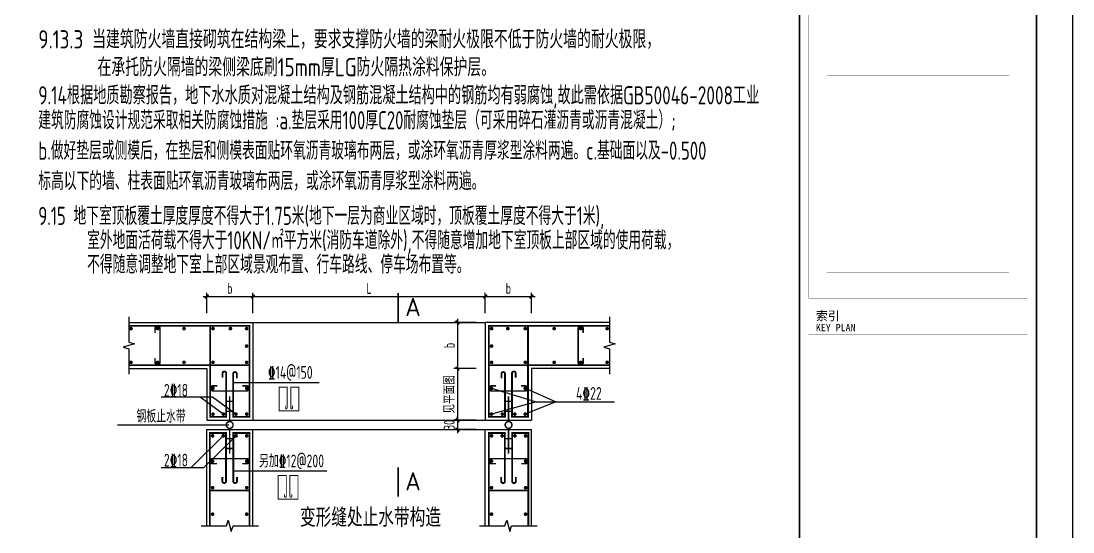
# Model space of a CAD drawing. Extents: x -67167 to 417929, y -86205 to 407116.
# Drawn here: x 291745 to 320599, y 290648 to 304672 of the extents above; entities that cross this region are included whole.
import ezdxf
from ezdxf.enums import TextEntityAlignment as Align

# ---------------------------------------------------------------- set-up
doc = ezdxf.new("R2010")
doc.units = 0
doc.header["$LTSCALE"] = 1000
doc.layers.get('Defpoints').update_dxf_attribs({"color": 165})
for name, color, linetype in [('15', 253, 'Continuous'), ('S-ANNO-DIMS', 3, 'Continuous'), ('s-anno-text', 7, 'Continuous'), ('S-ANNO-THIC', 6, 'Continuous'), ('S-ANNO-THIN', 3, 'Continuous'), ('S-DETL', 40, 'Continuous'), ('s-rein', 1, 'Continuous'), ('SHEET_LINE', 6, 'Continuous'), ('字', 3, 'Continuous')]:
    doc.layers.add(name, color=color, linetype=linetype)
doc.styles.add('2', font='STXIHEI.TTF')
doc.styles.add('TSSD', font='tssdeng.shx', dxfattribs={"width": 0.7, "bigfont": 'tssdchn.shx'})
doc.styles.add('TSSD_Dimension', font='Tssdeng.shx', dxfattribs={"width": 0.7, "bigfont": 'hztxt.shx'})
doc.styles.add('TSSD_Label', font='tssdeng.shx', dxfattribs={"width": 0.7, "bigfont": 'hztxt.shx'})
doc.styles.add('图签信息$0$华文细黑', font='STXIHEI.TTF', dxfattribs={"height": 10})
doc.dimstyles.new('TSSD_100_100', dxfattribs={"dimtxt": 300, "dimasz": 100, "dimexe": 100, "dimexo": 250, "dimgap": 100, "dimtad": 1, "dimdec": 0, "dimzin": 0, "dimdsep": 46, "dimtxsty": 'TSSD_Dimension', "dimblk": 'ARCHTICK', "dimblk1": 'ARCHTICK', "dimblk2": 'ARCHTICK', "dimcen": 0, "dimdle": 100, "dimclrt": 7, "dimadec": 0, "dimazin": 0, "dimtfac": 1, "dimtdec": 0, "dimtix": 1, "dimtmove": 2, "dimatfit": 3, "dimfxl": 1, "dimtolj": 1, "dimtzin": 0, "dimarcsym": 0})

# ---------------------------------------------------------------- blocks, each defined once
blk = doc.blocks.new('_ArchTick')
at = {"color": 0, "linetype": 'ByBlock', "const_width": 0.4}
blk.add_lwpolyline([(-0.5, -0.5), (0.5, 0.5)], dxfattribs=at)
blk = doc.blocks.new('*D610')
at = {"layer": 'Defpoints', "color": 0, "transparency": 16777216}
for p in [(298105, 297109), (296839, 296399), (298105, 296399)]:
    blk.add_point(p, dxfattribs=at)
at = {"layer": 'S-ANNO-DIMS', "color": 0, "lineweight": -2, "transparency": 16777216}
for p, q in [((296839, 296649), (296839, 297209)), ((298105, 296649), (298105, 297209)), ((296739, 297109), (298205, 297109))]:
    blk.add_line(p, q, dxfattribs=at)
at = {"layer": 'S-ANNO-DIMS', "color": 0, "lineweight": -2, "transparency": 16777216, "xscale": 100, "yscale": 100, "zscale": 100, "rotation": 180}
blk.add_blockref('_ArchTick', (296839, 297109), dxfattribs=at)
at = {"layer": 'S-ANNO-DIMS', "color": 0, "lineweight": -2, "transparency": 16777216, "xscale": 100, "yscale": 100, "zscale": 100}
blk.add_blockref('_ArchTick', (298105, 297109), dxfattribs=at)
at = {"layer": 'S-ANNO-DIMS', "color": 7, "transparency": 16777216, "insert": (297472, 297334), "char_height": 300, "attachment_point": 5, "style": 'TSSD_Dimension'}
blk.add_mtext('\\A1;b', dxfattribs=at)
blk = doc.blocks.new('*D611')
at = {"layer": 'Defpoints', "color": 0, "transparency": 16777216}
for p in [(304480, 297109), (298105, 296399), (304480, 296399)]:
    blk.add_point(p, dxfattribs=at)
at = {"layer": 'S-ANNO-DIMS', "color": 0, "lineweight": -2, "transparency": 16777216}
for p, q in [((298105, 296649), (298105, 297209)), ((304480, 296649), (304480, 297209)), ((298005, 297109), (304580, 297109))]:
    blk.add_line(p, q, dxfattribs=at)
at = {"layer": 'S-ANNO-DIMS', "color": 0, "lineweight": -2, "transparency": 16777216, "xscale": 100, "yscale": 100, "zscale": 100, "rotation": 180}
blk.add_blockref('_ArchTick', (298105, 297109), dxfattribs=at)
at = {"layer": 'S-ANNO-DIMS', "color": 0, "lineweight": -2, "transparency": 16777216, "xscale": 100, "yscale": 100, "zscale": 100}
blk.add_blockref('_ArchTick', (304480, 297109), dxfattribs=at)
at = {"layer": 'S-ANNO-DIMS', "color": 7, "transparency": 16777216, "insert": (301292, 297334), "char_height": 300, "attachment_point": 5, "style": 'TSSD_Dimension'}
blk.add_mtext('\\A1;L', dxfattribs=at)
blk = doc.blocks.new('*D612')
at = {"layer": 'Defpoints', "color": 0, "transparency": 16777216}
for p in [(305745, 297109), (304480, 296399), (305745, 296399)]:
    blk.add_point(p, dxfattribs=at)
at = {"layer": 'S-ANNO-DIMS', "color": 0, "lineweight": -2, "transparency": 16777216}
for p, q in [((304480, 296649), (304480, 297209)), ((305745, 296649), (305745, 297209)), ((304380, 297109), (305845, 297109))]:
    blk.add_line(p, q, dxfattribs=at)
at = {"layer": 'S-ANNO-DIMS', "color": 0, "lineweight": -2, "transparency": 16777216, "xscale": 100, "yscale": 100, "zscale": 100, "rotation": 180}
blk.add_blockref('_ArchTick', (304480, 297109), dxfattribs=at)
at = {"layer": 'S-ANNO-DIMS', "color": 0, "lineweight": -2, "transparency": 16777216, "xscale": 100, "yscale": 100, "zscale": 100}
blk.add_blockref('_ArchTick', (305745, 297109), dxfattribs=at)
at = {"layer": 'S-ANNO-DIMS', "color": 7, "transparency": 16777216, "insert": (305113, 297334), "char_height": 300, "attachment_point": 5, "style": 'TSSD_Dimension'}
blk.add_mtext('\\A1;b', dxfattribs=at)
blk = doc.blocks.new('*D613')
at = {"layer": 'Defpoints', "color": 0, "transparency": 16777216}
for p in [(304480, 296399), (303716, 295133), (304480, 295133)]:
    blk.add_point(p, dxfattribs=at)
at = {"layer": 'S-ANNO-DIMS', "color": 0, "lineweight": -2, "transparency": 16777216}
for p, q in [((304230, 296399), (303616, 296399)), ((303716, 296499), (303716, 295033)), ((304230, 295133), (303616, 295133))]:
    blk.add_line(p, q, dxfattribs=at)
at = {"layer": 'S-ANNO-DIMS', "color": 0, "lineweight": -2, "transparency": 16777216, "xscale": 100, "yscale": 100, "zscale": 100}
for p, rotation in [((303716, 296399), 90), ((303716, 295133), 270)]:
    blk.add_blockref('_ArchTick', p, dxfattribs=dict(at, rotation=rotation))
at = {"layer": 'S-ANNO-DIMS', "color": 7, "transparency": 16777216, "insert": (303491, 295766), "char_height": 300, "attachment_point": 5, "rotation": 90, "style": 'TSSD_Dimension'}
blk.add_mtext('\\A1;b', dxfattribs=at)
blk = doc.blocks.new('*D614')
at = {"layer": 'Defpoints', "color": 0, "transparency": 16777216}
for p in [(304480, 295133), (303716, 293713), (304480, 293713)]:
    blk.add_point(p, dxfattribs=at)
at = {"layer": 'S-ANNO-DIMS', "color": 0, "lineweight": -2, "transparency": 16777216}
for p, q in [((303716, 295233), (303716, 293613)), ((304230, 295133), (303616, 295133)), ((304230, 293713), (303616, 293713))]:
    blk.add_line(p, q, dxfattribs=at)
at = {"layer": 'S-ANNO-DIMS', "color": 0, "lineweight": -2, "transparency": 16777216, "xscale": 100, "yscale": 100, "zscale": 100}
for p, rotation in [((303716, 295133), 90), ((303716, 293713), 270)]:
    blk.add_blockref('_ArchTick', p, dxfattribs=dict(at, rotation=rotation))
at = {"layer": 'S-ANNO-DIMS', "color": 7, "transparency": 16777216, "insert": (303491, 294423), "char_height": 300, "attachment_point": 5, "rotation": 90, "style": 'TSSD_Dimension'}
blk.add_mtext('\\A1;见平面图', dxfattribs=at)
blk = doc.blocks.new('*D615')
at = {"layer": 'Defpoints', "color": 0, "transparency": 16777216}
for p in [(303716, 293458), (304480, 293713), (304480, 293458)]:
    blk.add_point(p, dxfattribs=at)
at = {"layer": 'S-ANNO-DIMS', "color": 0, "lineweight": -2, "transparency": 16777216}
for p, q in [((303716, 293713), (303716, 293813)), ((304230, 293713), (303616, 293713)), ((304230, 293458), (303616, 293458)), ((303716, 293713), (303716, 293458)), ((303716, 293458), (303716, 293358))]:
    blk.add_line(p, q, dxfattribs=at)
at = {"layer": 'S-ANNO-DIMS', "color": 0, "lineweight": -2, "transparency": 16777216, "xscale": 100, "yscale": 100, "zscale": 100}
for p, rotation in [((303716, 293713), 270), ((303716, 293458), 90)]:
    blk.add_blockref('_ArchTick', p, dxfattribs=dict(at, rotation=rotation))
at = {"layer": 'S-ANNO-DIMS', "color": 7, "transparency": 16777216, "insert": (303491, 293585), "char_height": 300, "attachment_point": 5, "rotation": 90, "style": 'TSSD_Dimension'}
blk.add_mtext('\\A1;30', dxfattribs=at)
blk = doc.blocks.new('zhishuidai')
at = {"layer": 'S-ANNO-DIMS', "const_width": 26.7}
for points in [[(-64, 432), (67, 432)], [(0, 62), (0, 525)], [(-64, 250), (67, 250)], [(0, -525), (0, -62)], [(-64, -250), (67, -250)], [(-64, -432), (67, -432)]]:
    blk.add_lwpolyline(points, dxfattribs=at)
blk.add_lwpolyline([(0, 62, -1), (0, -62, -1), (0, 62)], format="xyb", dxfattribs=at)
blk = doc.blocks.new('图签信息')
at = {"const_width": 0.5}
blk.add_lwpolyline([(-65, 0), (0, 0), (0, 500.5), (-65, 500.5)], close=True, dxfattribs=at)
at = {"const_width": 0.05}
for points in [[(-62.5, 404.92), (-62.5, 227.83)], [(-62.5, 227.83), (-2.5, 227.83), (-2.5, 404.92)], [(-57.5, 288.83), (-7.5, 288.83)], [(-57.5, 234.85), (-7.5, 234.85)], [(-62.5, 227.83), (-2.5, 227.83)], [(-62.5, 217.74), (-2.5, 217.74)]]:
    blk.add_lwpolyline(points, dxfattribs=at)
at = {"style": '图签信息$0$华文细黑'}
for s, height, p in [('索引', 2.4, (-60.5, 224.14)), ('KEY PLAN', 2, (-60.5, 220.74))]:
    blk.add_text(s, height=height, dxfattribs=at).set_placement(p, align=Align.TOP_LEFT)

msp = doc.modelspace()

# ---------------------------------------------------------------- linework, layer by layer
at = {"linetype": 'Continuous'}
msp.add_lwpolyline([(215471.741, 273282.933), (320596.741, 273282.934), (320596.741, 332682.934), (215471.741, 332682.933)], close=True, dxfattribs=at)
at = {"layer": '15', "color": 2, "linetype": 'Continuous'}
for p, q in [((294700.043, 296399.14), (304480.143, 296399.14)), ((298104.718, 296399.14), (298104.718, 293712.715)), ((304479.718, 296399.14), (304479.718, 293712.715)), ((307884.393, 296399.14), (304479.718, 296399.14)), ((294700.893, 295132.64), (296839.493, 295132.64)), ((296839.493, 295132.64), (296839.493, 293712.715)), ((305744.943, 295132.64), (305744.943, 293712.715)), ((307883.543, 295132.64), (305744.943, 295132.64)), ((296839.493, 293712.715), (305744.943, 293712.715)), ((296839.493, 293457.715), (305744.943, 293457.715)), ((296839.493, 290817.389), (296839.493, 293457.715)), ((298104.718, 290818.239), (298104.718, 293457.715)), ((304479.718, 290818.239), (304479.718, 293457.715)), ((305744.943, 290817.389), (305744.943, 293457.715))]:
    msp.add_line(p, q, dxfattribs=at)
at = {"layer": '15', "color": 30, "linetype": 'Continuous'}
for p, q in [((306292.349, 296389.79), (306289.374, 296389.79)), ((306292.349, 296389.79), (306289.374, 296389.79)), ((306292.349, 295143.265), (306289.374, 295143.265)), ((306292.349, 295143.265), (306289.374, 295143.265)), ((304226.418, 293457.29), (304229.393, 293457.29)), ((296839.068, 291939.19), (296839.068, 291942.165)), ((296839.068, 291939.19), (296839.068, 291942.165)), ((296839.068, 291939.19), (296839.068, 291942.165)), ((305745.368, 291939.19), (305745.368, 291942.165)), ((305745.368, 291939.19), (305745.368, 291942.165))]:
    msp.add_line(p, q, dxfattribs=at)
at = {"layer": 's-anno-text'}
for p, q in [((297562.643, 294751.965), (299923.764, 294751.965)), ((297001.103, 294348.315), (295588.028, 294348.315)), ((297292.756, 293884.253), (296658.318, 294348.315)), ((297637.643, 293882.715), (297001.103, 294348.315)), ((304674.718, 294588.346), (305876.167, 294223.664)), ((305599.943, 294588.347), (306411.411, 294223.664)), ((305876.167, 294223.664), (304649.718, 293882.715)), ((306411.411, 294223.664), (305574.943, 293882.715)), ((305876.167, 294223.664), (308026.432, 294223.664)), ((294389.246, 293588.84), (297447.955, 293588.84)), ((297292.756, 293286.177), (296401.318, 292407.115)), ((297642.531, 293286.177), (296751.093, 292407.115)), ((296751.093, 292407.115), (295588.028, 292407.115)), ((297574.318, 292321.965), (300134.172, 292321.965))]:
    msp.add_line(p, q, dxfattribs=at)
at = {"layer": 'S-ANNO-THIC', "const_width": 50}
for points in [[(302090.282, 296405.481), (302090.282, 297205.481)], [(302090.282, 291619.89), (302090.282, 292419.89)]]:
    msp.add_lwpolyline(points, dxfattribs=at)
at = {"layer": 'S-ANNO-THIN'}
for points in [[(294699.961, 296555.356), (294700.329, 295857.527), (294854.362, 295808.631), (294546.418, 295724.424), (294700.451, 295675.527), (294700.819, 294977.699)], [(307884.311, 296555.356), (307884.679, 295857.527), (308038.712, 295808.631), (307730.768, 295724.424), (307884.801, 295675.527), (307885.169, 294977.699)], [(296682.002, 290817.307), (297379.831, 290817.675), (297428.727, 290971.708), (297512.934, 290663.764), (297561.831, 290817.797), (298259.659, 290818.165)], [(304322.227, 290816.613), (305020.056, 290816.981), (305068.952, 290971.014), (305153.159, 290663.07), (305202.056, 290817.103), (305899.884, 290817.471)]]:
    msp.add_lwpolyline(points, dxfattribs=at)
at = {"layer": 's-rein'}
for points, const_width in [([(294700.468, 296304.14), (298010.143, 296304.14), (298010.143, 293807.715), (297562.643, 293807.715), (297562.643, 294987.367, -1), (297662.643, 294987.367), (297662.643, 294867.367)], 50), ([(295419.15, 296109.14), (295419.15, 296229.14, -1), (295559.15, 296229.14), (295559.15, 295303.915, -1), (295419.15, 295303.915), (295419.15, 295423.915)], 40), ([(297272.643, 294884.389), (297272.643, 295004.389, -1), (297372.643, 295004.389), (297372.643, 293807.715), (296934.918, 293807.715), (296934.918, 296304.14)], 50), ([(307884.393, 296304.14), (304574.718, 296304.14), (304574.718, 293807.715), (305022.218, 293807.715), (305022.218, 294987.367, 1), (304922.218, 294987.367), (304922.218, 294867.367)], 50), ([(305312.218, 294884.389), (305312.218, 295004.389, 1), (305212.218, 295004.389), (305212.218, 293807.715), (305649.943, 293807.715), (305649.943, 296304.14)], 50), ([(307165.711, 296109.14), (307165.711, 296229.14, 1), (307025.711, 296229.14), (307025.711, 295303.915, 1), (307165.711, 295303.915), (307165.711, 295423.915)], 40), ([(297815.143, 294658.346), (297935.143, 294658.346, -1), (297935.143, 294518.346), (297009.918, 294518.346, -1), (297009.918, 294658.346), (297129.918, 294658.346)], 40), ([(298994.14, 294111.447), (298994.14, 294051.447, 1), (299044.14, 294051.447), (299044.14, 294623.715), (298822.834, 294623.715), (298822.834, 293974.661), (299365.334, 293974.661), (299365.334, 294623.715), (299144.028, 294623.715), (299144.028, 294051.447, 1), (299194.028, 294051.447), (299194.028, 294111.447)], 25), ([(304769.718, 294658.346), (304649.718, 294658.346, 1), (304649.718, 294518.346), (305574.943, 294518.347, 1), (305574.943, 294658.346), (305454.943, 294658.346)], 40), ([(296925.143, 290817.344), (296925.143, 293362.715), (297367.756, 293362.715), (297367.756, 292039.179, -1), (297267.756, 292039.179), (297267.756, 292159.179)], 50), ([(298010.143, 290816.746), (298010.143, 293362.715), (297567.531, 293362.715), (297567.531, 292039.179, 1), (297667.531, 292039.179), (297667.531, 292159.179)], 50), ([(304574.718, 290816.746), (304574.718, 293362.715), (305017.331, 293362.715), (305017.331, 292039.179, -1), (304917.331, 292039.179), (304917.331, 292159.179)], 50), ([(305659.718, 290817.344), (305659.718, 293362.715), (305217.106, 293362.715), (305217.106, 292039.179, 1), (305317.106, 292039.179), (305317.106, 292159.179)], 50), ([(297120.143, 292519.904), (297000.143, 292519.904, -1), (297000.143, 292659.904), (297935.143, 292659.905, -1), (297935.143, 292519.904), (297815.143, 292519.904)], 40), ([(305464.718, 292519.905), (305584.718, 292519.905, 1), (305584.718, 292659.905), (304649.718, 292659.905, 1), (304649.718, 292519.905), (304769.718, 292519.905)], 40), ([(298971.14, 291684.447), (298971.14, 291624.447, 1), (299021.14, 291624.447), (299021.14, 292196.715), (298799.834, 292196.715), (298799.834, 291547.661), (299342.334, 291547.661), (299342.334, 292196.715), (299121.028, 292196.715), (299121.028, 291624.447, 1), (299171.028, 291624.447), (299171.028, 291684.447)], 25)]:
    msp.add_lwpolyline(points, format="xyb", dxfattribs=dict(at, const_width=const_width))
at = {"layer": 's-rein', "const_width": 50}
for points in [[(294787.111, 296229.14, 1), (294737.111, 296229.14, 1)], [(295514.15, 296229.14, 1), (295464.15, 296229.14, 1)], [(296241.188, 296229.14, 1), (296191.188, 296229.14, 1)], [(297034.226, 296229.14, 1), (296984.226, 296229.14, 1)], [(297513.226, 296229.14, 1), (297463.226, 296229.14, 1)], [(297957.498, 296229.14, 1), (297907.498, 296229.14, 1)], [(304627.363, 296229.14, -1), (304677.363, 296229.14, -1)], [(305071.635, 296229.14, -1), (305121.635, 296229.14, -1)], [(305550.635, 296229.14, -1), (305600.635, 296229.14, -1)], [(306343.673, 296229.14, -1), (306393.673, 296229.14, -1)], [(307070.711, 296229.14, -1), (307120.711, 296229.14, -1)], [(307797.75, 296229.14, -1), (307847.75, 296229.14, -1)], [(297957.498, 295750.14, 1), (297907.498, 295750.14, 1)], [(304627.363, 295750.14, -1), (304677.363, 295750.14, -1)], [(294787.111, 295303.915, -1), (294737.111, 295303.915, -1)], [(295514.15, 295303.915, -1), (295464.15, 295303.915, -1)], [(296241.188, 295303.915, -1), (296191.188, 295303.915, -1)], [(297034.226, 295303.915, -1), (296984.226, 295303.915, -1)], [(297957.498, 295303.915, -1), (297907.498, 295303.915, -1)], [(304627.363, 295303.915, 1), (304677.363, 295303.915, 1)], [(305550.635, 295303.915, 1), (305600.635, 295303.915, 1)], [(306343.673, 295303.915, 1), (306393.673, 295303.915, 1)], [(307070.711, 295303.915, 1), (307120.711, 295303.915, 1)], [(307797.75, 295303.915, 1), (307847.75, 295303.915, 1)], [(296984.918, 294588.346, -1), (297034.918, 294588.346, -1)], [(297910.143, 294588.346, -1), (297960.143, 294588.346, -1)], [(304674.718, 294588.346, 1), (304624.718, 294588.346, 1)], [(305599.943, 294588.347, 1), (305549.943, 294588.347, 1)], [(296984.918, 293882.715, -1), (297034.918, 293882.715, -1)], [(297272.643, 293882.715, -1), (297322.643, 293882.715, -1)], [(297612.643, 293882.715, -1), (297662.643, 293882.715, -1)], [(297910.143, 293882.715, -1), (297960.143, 293882.715, -1)], [(304674.718, 293882.715, 1), (304624.718, 293882.715, 1)], [(304972.218, 293882.715, 1), (304922.218, 293882.715, 1)], [(305312.218, 293882.715, 1), (305262.218, 293882.715, 1)], [(305599.943, 293882.715, 1), (305549.943, 293882.715, 1)], [(297000.143, 293311.177, 1), (297000.143, 293261.177, 1)], [(297292.756, 293311.177, -1), (297292.756, 293261.177, -1)], [(297642.531, 293311.177, 1), (297642.531, 293261.177, 1)], [(297935.143, 293311.177, -1), (297935.143, 293261.177, -1)], [(304649.718, 293311.177, 1), (304649.718, 293261.177, 1)], [(304942.331, 293311.177, -1), (304942.331, 293261.177, -1)], [(305292.106, 293311.177, 1), (305292.106, 293261.177, 1)], [(305584.718, 293311.177, -1), (305584.718, 293261.177, -1)], [(297000.143, 292614.904, 1), (297000.143, 292564.904, 1)], [(297935.143, 292614.905, -1), (297935.143, 292564.905, -1)], [(304649.718, 292614.905, 1), (304649.718, 292564.905, 1)], [(305584.718, 292614.905, -1), (305584.718, 292564.905, -1)], [(297000.143, 291887.866, 1), (297000.143, 291837.866, 1)], [(297935.143, 291887.866, -1), (297935.143, 291837.866, -1)], [(304649.718, 291887.866, 1), (304649.718, 291837.866, 1)], [(305584.718, 291887.866, -1), (305584.718, 291837.866, -1)], [(297000.143, 291160.828, 1), (297000.143, 291110.828, 1)], [(297935.143, 291160.828, -1), (297935.143, 291110.828, -1)], [(304649.718, 291160.828, 1), (304649.718, 291110.828, 1)], [(305584.718, 291160.828, -1), (305584.718, 291110.828, -1)]]:
    msp.add_lwpolyline(points, format="xyb", close=True, dxfattribs=at)
for points in [[(298010.143, 295227.64), (294699.824, 295227.64)], [(304574.718, 295227.64), (307885.037, 295227.64)], [(296922.016, 291786.607), (298010.143, 291786.607)], [(305662.845, 291786.607), (304574.718, 291786.607)]]:
    msp.add_lwpolyline(points, dxfattribs=at)
at = {"layer": 'SHEET_LINE'}
for points, const_width in [([(215471.741, 273282.933), (215471.741, 332682.933), (320596.741, 332682.934), (320596.741, 273282.934)], 5), ([(217971.741, 274282.933), (217971.741, 331682.933), (319596.741, 331682.934), (319596.741, 274282.934)], 50)]:
    msp.add_lwpolyline(points, close=True, dxfattribs=dict(at, const_width=const_width))

# ---------------------------------------------------------------- block references
at = {"color": 2, "xscale": 100, "yscale": 100, "zscale": 100, "rotation": 6.766489651874448e-07}
msp.add_blockref('图签信息', (319596.741, 274282.934), dxfattribs=at)
at = {"layer": 'S-DETL', "yscale": 1.5, "zscale": 1.5, "rotation": 180.0000006759041}
for p, xscale in [((297467.643, 293585.215), 1.5), ((305117.218, 293585.215), -1.5)]:
    msp.add_blockref('zhishuidai', p, dxfattribs=dict(at, xscale=xscale))

# ---------------------------------------------------------------- texts
at = {"style": '2', "width": 0.7}
msp.add_text('变形缝处止水带构造', height=450, rotation=0.0000007, dxfattribs=at).set_placement((301330.207, 291072.044), align=Align.MIDDLE)
at = {"layer": 's-anno-text', "style": 'TSSD_Dimension', "width": 0.7}
for s, p in [('%%13214@150', (299130.553, 295029.915)), ('4\x8422', (307320.921, 294450.93)), ('钢板止水带', (295587.243, 293842.44)), ('另加%%13212@200', (299165.553, 292599.915))]:
    msp.add_text(s, height=350, rotation=0.0000007, dxfattribs=at).set_placement(p, align=Align.MIDDLE)
for p in [(295995.064, 294537.005), (295995.064, 292618.886)]:
    msp.add_text('2\x8418', height=350, rotation=0.0000007, dxfattribs=at).set_placement(p, align=Align.MIDDLE_CENTER)
at = {"layer": 'S-ANNO-THIC', "style": 'TSSD_Label'}
for p in [(302281.949, 296574.096), (302281.949, 291788.506)]:
    msp.add_text('A', height=500, rotation=0.0000007, dxfattribs=at).set_placement(p)
at = {"layer": '字', "style": 'TSSD', "width": 0.8}
for s, p in [('9.13.3 当建筑防火墙直接砌筑在结构梁上，要求支撑防火墙的梁耐火极限不低于防火墙的耐火极限，', (292218.466, 303919.657)), ('在承托防火隔墙的梁侧梁底刷15mm厚LG防火隔热涂料保护层。', (293843.542, 303155.464))]:
    msp.add_text(s, height=500, rotation=0.0000007, dxfattribs=at).set_placement(p)
at = {"layer": '字', "color": 1, "style": 'TSSD_Dimension', "width": 0.7}
msp.add_text('9.14根据地质勘察报告，地下水水质对混凝土结构及钢筋混凝土结构中的钢筋均有弱腐蚀,故此需依据GB50046-2008工业', height=499.49999, rotation=0.0000007, dxfattribs=at).set_placement((292218.466, 302383.478), (311994.763, 302383.478), align=Align.FIT)
for s, p in [('建筑防腐蚀设计规范采取相关防腐蚀措施 :a.垫层采用100厚C20耐腐蚀垫层（可采用碎石灌沥青或沥青混凝土）;', (292218.466, 301549.313)), ('b.做好垫层或侧模后，在垫层和侧模表面贴环氧沥青玻璃布两层，或涂环氧沥青厚浆型涂料两遍。c.基础面以及-0.500', (292218.466, 300715.148)), ('标高以下的墙、柱表面贴环氧沥青玻璃布两层，或涂环氧沥青厚浆型涂料两遍。', (292218.466, 299880.983))]:
    msp.add_text(s, height=499.49999, rotation=0.0000007, dxfattribs=at).set_placement(p, align=Align.BOTTOM_LEFT)
for s, p in [('9.15 地下室顶板覆土厚度厚度不得大于1.75米(地下一层为商业区域时，顶板覆土厚度不得大于1米),', (292218.466, 299073.867)), ('室外地面活荷载不得大于10KN/㎡平方米(消防车道除外),不得随意增加地下室顶板上部区域的使用荷载，', (293558.074, 298404.567)), ('不得随意调整地下室上部区域景观布置、行车路线、停车场布置等。', (293558.074, 297740.165))]:
    msp.add_text(s, height=499.49999, rotation=0.0000007, dxfattribs=at).set_placement(p)

# ---------------------------------------------------------------- dimensions: what is measured, and where the dimension line sits
at = {"layer": 'S-ANNO-DIMS'}
for base, p1, p2, angle, text, picture, middle in [((298104.718, 297109.389), (296839.493, 296399.14), (298104.718, 296399.14), 0.0000007, 'b', '*D610', (297472.106, 297334.389)), ((304480.143, 297109.389), (298104.718, 296399.14), (304480.143, 296399.14), 0.0000007, 'L', '*D611', (301292.431, 297334.389)), ((305744.943, 297109.389), (304480.143, 296399.14), (305744.943, 296399.14), 0.0000007, 'b', '*D612', (305112.543, 297334.389)), ((303715.717, 295132.64), (304480.143, 296399.14), (304480.143, 295132.64), 90.0000007, 'b', '*D613', (303490.717, 295765.89)), ((303715.717, 293712.715), (304480.143, 295132.64), (304479.718, 293712.715), 90.0000007, '见平面图', '*D614', (303490.717, 294422.677)), ((303715.717, 293457.715), (304479.718, 293712.715), (304479.718, 293457.715), 90.0000007, '30', '*D615', (303490.717, 293585.215))]:
    dim = msp.add_linear_dim(base=base, p1=p1, p2=p2, angle=angle, text=text, dimstyle='TSSD_100_100', override={"dimexe": 100, "dimexo": 250, "dimgap": 75}, dxfattribs=at)
    dim.commit()
    dim.dimension.update_dxf_attribs({"geometry": picture, "text_midpoint": middle})

doc.saveas('drawing.dxf')
